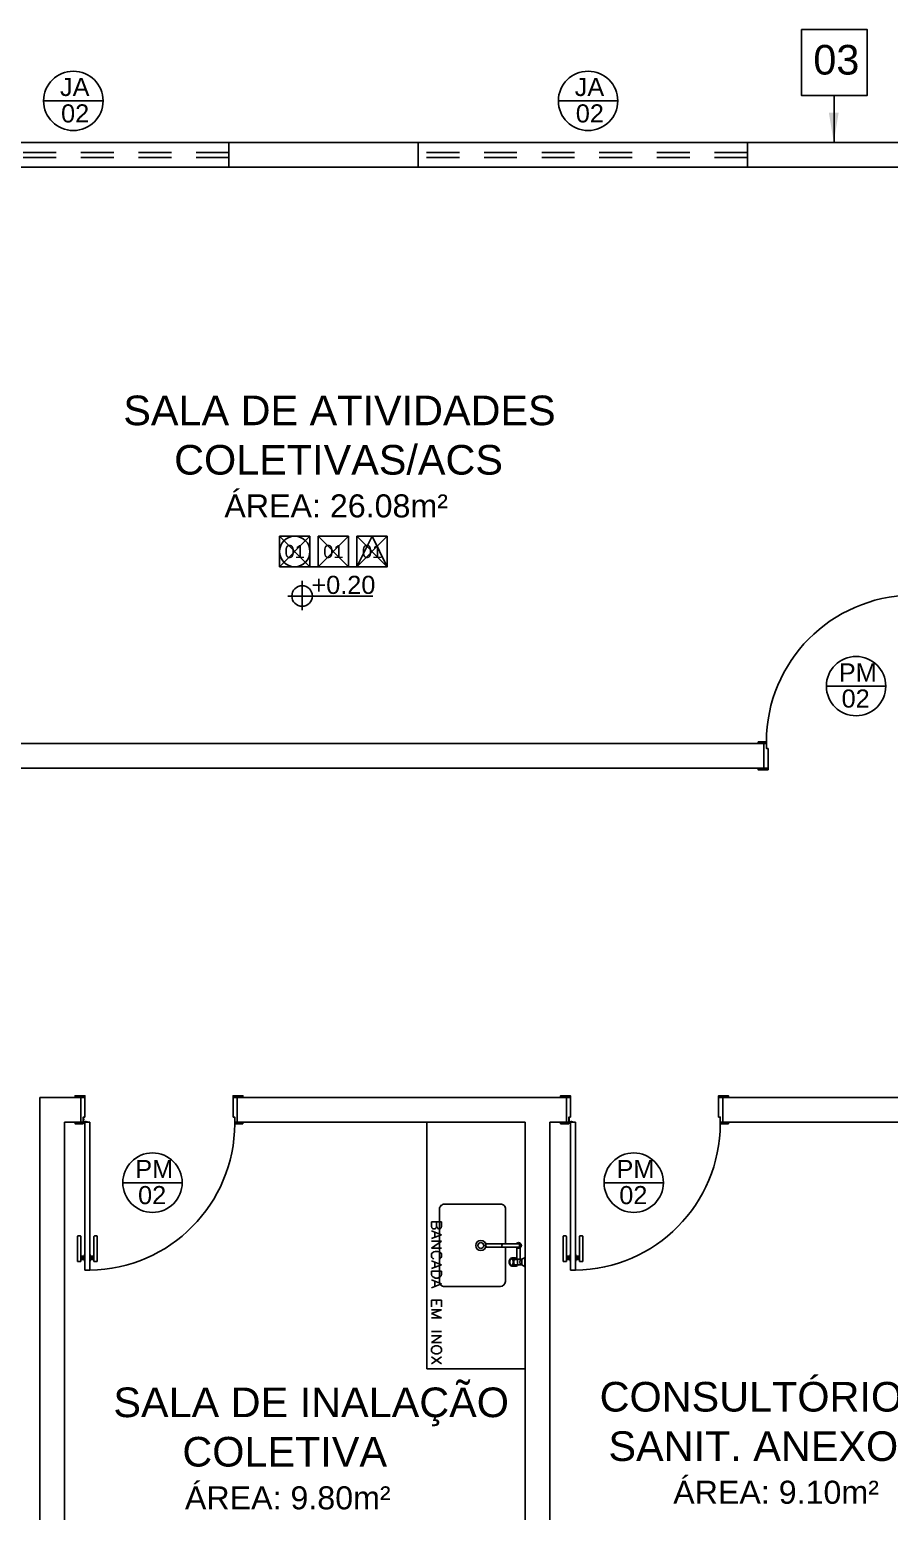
# Model space of a CAD drawing. Header units: millimetres. Extents: x 2125 to 3408, y 1171 to 1686.
# Drawn here: x 2909.74 to 2914.96, y 1473.12 to 1482.12 of the extents above; entities that cross this region are included whole.
import ezdxf
from ezdxf.enums import TextEntityAlignment as Align

# ---------------------------------------------------------------- set-up
doc = ezdxf.new("R2010")
doc.units = ezdxf.units.MM
doc.linetypes.add('CONTORNO_QUADRO_T', pattern=[0.35, 0.2, -0.15])
for name, color, linetype in [('APCOZ', 7, 'Continuous'), ('APCOZ-I', 251, 'Continuous'), ('at_Entity', 7, 'Continuous'), ('cotas', 7, 'Continuous'), ('ESQUADRIA', 3, 'Continuous'), ('ESQUADRIAS', 7, 'Continuous'), ('JANELA2', 1, 'Continuous'), ('LAYOUT', 7, 'Continuous'), ('Layout_Equipamentos', 7, 'Continuous'), ('PAREDE', 4, 'Continuous'), ('TEXTO01', 7, 'Continuous'), ('TEXTO02', 3, 'Continuous'), ('TEXTO03', 2, 'Continuous'), ('TEXTO_ESP_FORRO', 62, 'Continuous'), ('TEXTO_ESP_PAREDES', 10, 'Continuous'), ('TEXTO_ESP_PISO', 150, 'Continuous')]:
    doc.layers.add(name, color=color, linetype=linetype)
doc.styles.add('ARIAL', font='sanss___.ttf')
doc.styles.get("Standard").update_dxf_attribs({"font": 'arial.ttf'})
doc.styles.add('TEXTO1', font='swissko.ttf', dxfattribs={"width": 0.6, "height": 0.1})

# ---------------------------------------------------------------- blocks, each defined once
blk = doc.blocks.new('P90_02')
at = {"layer": 'ESQUADRIAS', "color": 3, "linetype": 'Continuous'}
for p, q in [((-0.02, 0.7698), (-0.02, 0.9215)), ((0, 0.9215), (0, 0.7698)), ((0.023, 0.88), (0.023, 0.92)), ((0.057, 0.88), (0.057, 0.92)), ((0.08, 0.9215), (0.08, 0.7698)), ((0.1, 0.7698), (0.1, 0.9215)), ((-0.0035, 0.7668), (-0.0175, 0.7668)), ((0.0835, 0.7668), (0.0975, 0.7668))]:
    blk.add_line(p, q, dxfattribs=at)
at = {"layer": 'ESQUADRIAS', "color": 3}
for p, q in [((0, 0.9215), (-0.02, 0.9215)), ((0, 0.91), (0.023, 0.91)), ((0.023, 0.92), (0.025, 0.92)), ((0.057, 0.92), (0.055, 0.92)), ((0.08, 0.91), (0.057, 0.91)), ((0.08, 0.9215), (0.1, 0.9215)), ((0, 0.9), (0.023, 0.9)), ((0, 0.89), (0.023, 0.89)), ((0.023, 0.88), (0.025, 0.88)), ((0.057, 0.88), (0.055, 0.88)), ((0.08, 0.9), (0.057, 0.9)), ((0.08, 0.89), (0.057, 0.89))]:
    blk.add_line(p, q, dxfattribs=at)
at = {"layer": 'ESQUADRIAS', "color": 2}
for p, q in [((0.025, 0.075), (0.025, 0.975)), ((0.025, 0.975), (0.055, 0.975)), ((0.055, 0.975), (0.055, 0.075)), ((0.055, 0.075), (0.025, 0.075))]:
    blk.add_line(p, q, dxfattribs=at)
at = {"layer": 'ESQUADRIAS'}
for p, q in [((0.0165, 0.0585), (0.0165, 0.0615)), ((0.0315, 0.0735), (0.0285, 0.0735))]:
    blk.add_line(p, q, dxfattribs=at)
at = {"layer": 'ESQUADRIAS', "color": 3}
for points in [[(0.015, 0.085), (-0.035, 0.085), (-0.035, 0.075), (0.015, 0.075)], [(0.985, 0.085), (0.935, 0.085), (0.935, 0.075), (0.985, 0.075)], [(0.025, -0.075), (0, -0.075), (-0.035, -0.075), (-0.035, -0.085), (0.025, -0.085)], [(0.985, -0.075), (0.925, -0.075), (0.925, -0.085), (0.985, -0.085)]]:
    blk.add_lwpolyline(points, close=True, dxfattribs=at)
at = {"layer": 'ESQUADRIAS', "color": 2}
for points in [[(0.025, 0.045), (0.015, 0.045), (0.015, 0.075), (0, 0.075), (0, -0.075), (0.025, -0.075)], [(0.925, 0.045), (0.935, 0.045), (0.935, 0.075), (0.95, 0.075), (0.95, -0.075), (0.925, -0.075)]]:
    blk.add_lwpolyline(points, close=True, dxfattribs=at)
at = {"layer": 'ESQUADRIAS', "color": 1}
for points in [[(0.016, 0.0705, -0.236068), (0.015, 0.0725), (0.015, 0.07), (0.015, 0.05), (0.016, 0.05)], [(0.0195, 0.074, 0.236068), (0.0175, 0.075), (0.02, 0.075), (0.04, 0.075), (0.04, 0.074)]]:
    blk.add_lwpolyline(points, format="xyb", close=True, dxfattribs=at)
at = {"layer": 'ESQUADRIAS'}
for points in [[(0.0173, 0.0625), (0.0165, 0.0615), (0.016, 0.0615)], [(0.0173, 0.0575), (0.0165, 0.0585), (0.016, 0.0585)], [(0.0173, 0.0596), (0.0175, 0.0596), (0.0175, 0.0575), (0.0173, 0.0575), (0.0173, 0.0625), (0.0175, 0.0625), (0.0175, 0.0604), (0.0173, 0.0604)], [(0.0275, 0.0727), (0.0285, 0.0735), (0.0285, 0.074)], [(0.0304, 0.0727), (0.0304, 0.0725), (0.0325, 0.0725), (0.0325, 0.0727), (0.0275, 0.0727), (0.0275, 0.0725), (0.0296, 0.0725), (0.0296, 0.0727)], [(0.0325, 0.0727), (0.0315, 0.0735), (0.0315, 0.074)]]:
    blk.add_lwpolyline(points, dxfattribs=at)
at = {"layer": 'ESQUADRIAS', "color": 1}
blk.add_circle((0.0175, 0.0725), 0.0025, dxfattribs=at)
at = {"layer": 'ESQUADRIAS'}
blk.add_arc((0.0429, 0.083), 0.8921, 0.12949, 89.22311, dxfattribs=at)
at = {"layer": 'ESQUADRIAS', "color": 3, "linetype": 'Continuous'}
for centre, start, end in [((-0.017, 0.7698), 180, 260.53768), ((-0.003, 0.7698), 260.53768, 360), ((0.083, 0.7698), 180, 279.46232), ((0.097, 0.7698), 279.46232, 0)]:
    blk.add_arc(centre, 0.003, start, end, dxfattribs=at)
blk = doc.blocks.new('new block17')
at = {"layer": 'APCOZ'}
for p, q in [((0.5441, 0.7589), (0.3731, 0.7589)), ((0.5441, 0.7389), (0.3731, 0.7389)), ((0.5481, 0.7348), (0.5481, 0.6701)), ((0.5681, 0.7348), (0.5681, 0.665)), ((0.5191, 0.6724), (0.5407, 0.6724)), ((0.5773, 0.665), (0.5681, 0.665)), ((0.5773, 0.665), (0.5989, 0.6758)), ((0.5191, 0.6224), (0.5407, 0.6224)), ((0.5773, 0.6298), (0.5532, 0.6298)), ((0.5773, 0.6298), (0.5989, 0.619))]:
    blk.add_line(p, q, dxfattribs=at)
at = {"layer": 'APCOZ', "linetype": 'Continuous'}
for points in [[(0.5186, 0.6724, 0), (0.5154, 0.6719, 0), (0.5124, 0.6705, 0), (0.5095, 0.6684, 0), (0.507, 0.6656, 0), (0.5049, 0.6623, 0), (0.5032, 0.6584, 0), (0.5021, 0.6541, 0), (0.5015, 0.6497, 0), (0.5015, 0.6451, 0), (0.5021, 0.6407, 0), (0.5032, 0.6364, 0), (0.5049, 0.6326, 0), (0.507, 0.6292, 0), (0.5095, 0.6264, 0), (0.5124, 0.6243, 0), (0.5154, 0.6229, 0), (0.5186, 0.6224, 0)], [(0.5481, 0.6701, 0), (0.5467, 0.6709, 0), (0.5452, 0.6716, 0), (0.5437, 0.672, 0), (0.5422, 0.6723, 0), (0.5407, 0.6724, 0)], [(0.5407, 0.6224, 0), (0.5434, 0.6227, 0), (0.5462, 0.6236, 0), (0.5487, 0.6252, 0), (0.5511, 0.6272, 0), (0.5532, 0.6298, 0)]]:
    blk.add_polyline3d(points, dxfattribs=at)
at = {"layer": 'APCOZ'}
for centre, radius, start, end in [((0.3681, 0.7489), 0.0112, 63.72082, 296.27918), ((0.5581, 0.7489), 0.0173, 125.4187, 144.58128), ((0.5581, 0.7489), 0.0173, 215.41872, 234.5813), ((0.5581, 0.7489), 0.0173, 54.5813, 125.4187), ((0.5581, 0.7489), 0.0173, 305.4187, 54.5813)]:
    blk.add_arc(centre, radius, start, end, dxfattribs=at)
at = {"layer": 'APCOZ-I'}
for p, q in [((0.3731, 0.7589), (0.3681, 0.7589)), ((0.3731, 0.7389), (0.3681, 0.7389)), ((0.5617, 0.7589), (0.5441, 0.7589)), ((0.5617, 0.7389), (0.5441, 0.7389)), ((0.5328, 0.6631), (0.5542, 0.6631)), ((0.5328, 0.6318), (0.5542, 0.6318)), ((0.5681, 0.665), (0.5532, 0.665)), ((0.5773, 0.6298), (0.5773, 0.665))]:
    blk.add_line(p, q, dxfattribs=at)
at = {"layer": 'APCOZ-I', "linetype": 'Continuous'}
for points in [[(0.5155, 0.6279, 0), (0.5176, 0.6283, 0), (0.5197, 0.6295, 0), (0.5216, 0.6314, 0), (0.5232, 0.634, 0), (0.5245, 0.6371, 0), (0.5255, 0.6406, 0), (0.526, 0.6445, 0), (0.5261, 0.6484, 0), (0.5258, 0.6523, 0), (0.5251, 0.656, 0), (0.5239, 0.6593, 0), (0.5224, 0.6622, 0), (0.5207, 0.6644, 0), (0.5187, 0.666, 0), (0.5165, 0.6668, 0), (0.5144, 0.6668, 0), (0.5123, 0.666, 0), (0.5103, 0.6644, 0), (0.5085, 0.6622, 0), (0.507, 0.6593, 0), (0.5059, 0.656, 0), (0.5051, 0.6523, 0), (0.5048, 0.6484, 0), (0.5049, 0.6445, 0), (0.5054, 0.6406, 0), (0.5064, 0.6371, 0), (0.5077, 0.634, 0), (0.5094, 0.6314, 0), (0.5113, 0.6295, 0), (0.5133, 0.6283, 0), (0.5155, 0.6279, 0)], [(0.5186, 0.6224, 0), (0.5217, 0.6227, 0), (0.5246, 0.6237, 0), (0.5274, 0.6254, 0), (0.53, 0.6278, 0), (0.5322, 0.6308, 0)], [(0.5322, 0.664, 0), (0.5301, 0.6669, 0), (0.5276, 0.6693, 0), (0.5249, 0.671, 0), (0.522, 0.6721, 0), (0.5191, 0.6724, 0)], [(0.5532, 0.665, 0), (0.5523, 0.6662, 0), (0.5513, 0.6673, 0), (0.5503, 0.6684, 0), (0.5492, 0.6693, 0), (0.5481, 0.6701, 0)], [(0.554, 0.6638, 0), (0.5538, 0.6641, 0), (0.5537, 0.6643, 0), (0.5535, 0.6645, 0), (0.5534, 0.6648, 0), (0.5532, 0.665, 0)], [(0.5532, 0.6298, 0), (0.5534, 0.63, 0), (0.5535, 0.6303, 0), (0.5537, 0.6305, 0), (0.5538, 0.6307, 0), (0.554, 0.631, 0)]]:
    blk.add_polyline3d(points, dxfattribs=at)
at = {"layer": 'APCOZ-I'}
for centre, radius, start, end in [((0.3681, 0.7489), 0.01, 90, 270), ((0.4346, 0.7489), 0.0233, 334.55551, 25.44449), ((0.5581, 0.7489), 0.0173, 234.5813, 305.4187), ((0.5581, 0.7489), 0.0126, 232.25181, 127.74819), ((0.5407, 0.7489), 0.0233, 334.55551, 25.44449), ((0.5624, 0.6474), 0.0335, 153.97489, 206.02511), ((0.5305, 0.663), 0.002, 333.97489, 32.15591), ((0.5305, 0.6318), 0.002, 327.84409, 26.02511), ((0.607, 0.6474), 0.0549, 164.31395, 195.68605), ((0.5523, 0.6628), 0.002, 344.31395, 31.56748), ((0.5523, 0.632), 0.002, 328.43251, 15.68606), ((0.6483, 0.6474), 0.0816, 167.53823, 192.46177), ((0.874, 0.6474), 0.2786, 174.37523, 185.62477)]:
    blk.add_arc(centre, radius, start, end, dxfattribs=at)
at = {"layer": 'at_Entity', "color": 0}
for p, q in [((0, 0), (0, 1.4982)), ((0.1079, 0.9988), (0.4486, 0.9988)), ((0.0783, 0.529), (0.0783, 0.9692)), ((0.4782, 0.7589), (0.4782, 0.9692)), ((0.0289, 0.8639), (0.0289, 0.8914)), ((0.0289, 0.8914), (0.0902, 0.8914)), ((0.031, 0.8555), (0.0289, 0.8639)), ((0.0289, 0.8364), (0.0902, 0.8131)), ((0.0902, 0.8131), (0.0289, 0.7899)), ((0.0352, 0.8512), (0.031, 0.8555)), ((0.0394, 0.8491), (0.0352, 0.8512)), ((0.05, 0.8491), (0.0394, 0.8491)), ((0.0542, 0.8512), (0.05, 0.8491)), ((0.05, 0.8279), (0.05, 0.7983)), ((0.0585, 0.8555), (0.0542, 0.8512)), ((0.0606, 0.8639), (0.0585, 0.8555)), ((0.0606, 0.8639), (0.0606, 0.8914)), ((0.0648, 0.8555), (0.0606, 0.8639)), ((0.0669, 0.8512), (0.0648, 0.8555)), ((0.0733, 0.8491), (0.0669, 0.8512)), ((0.0796, 0.8491), (0.0733, 0.8491)), ((0.0839, 0.8512), (0.0796, 0.8491)), ((0.0881, 0.8555), (0.0839, 0.8512)), ((0.0902, 0.8639), (0.0881, 0.8555)), ((0.0902, 0.8914), (0.0902, 0.8639)), ((0.0289, 0.775), (0.0902, 0.775)), ((0.0902, 0.775), (0.0289, 0.7327)), ((0.0289, 0.7327), (0.0902, 0.7327)), ((0.4782, 0.529), (0.4782, 0.7389)), ((0.031, 0.701), (0.0289, 0.6946)), ((0.0289, 0.6946), (0.0289, 0.6819)), ((0.0289, 0.6819), (0.031, 0.6756)), ((0.0289, 0.6544), (0.0902, 0.6311)), ((0.0902, 0.6311), (0.0289, 0.6079)), ((0.0373, 0.7052), (0.031, 0.701)), ((0.031, 0.6756), (0.0373, 0.6692)), ((0.0437, 0.7094), (0.0373, 0.7052)), ((0.0373, 0.6692), (0.0437, 0.6671)), ((0.0521, 0.7116), (0.0437, 0.7094)), ((0.05, 0.646), (0.05, 0.6163)), ((0.0669, 0.7116), (0.0521, 0.7116)), ((0.0754, 0.7094), (0.0669, 0.7116)), ((0.0818, 0.7052), (0.0754, 0.7094)), ((0.0754, 0.6671), (0.0818, 0.6692)), ((0.0881, 0.701), (0.0818, 0.7052)), ((0.0818, 0.6692), (0.0881, 0.6756)), ((0.0902, 0.6946), (0.0881, 0.701)), ((0.0881, 0.6756), (0.0902, 0.6819)), ((0.0902, 0.6819), (0.0902, 0.6946)), ((0.0289, 0.5931), (0.0902, 0.5931)), ((0.0289, 0.5719), (0.0289, 0.5931)), ((0.031, 0.5634), (0.0289, 0.5719)), ((0.0289, 0.5402), (0.0902, 0.5148)), ((0.0373, 0.5571), (0.031, 0.5634)), ((0.0437, 0.555), (0.0373, 0.5571)), ((0.0521, 0.5507), (0.0437, 0.555)), ((0.0669, 0.5507), (0.0521, 0.5507)), ((0.0754, 0.555), (0.0669, 0.5507)), ((0.0818, 0.5571), (0.0754, 0.555)), ((0.0881, 0.5634), (0.0818, 0.5571)), ((0.0902, 0.5719), (0.0881, 0.5634)), ((0.0902, 0.5931), (0.0902, 0.5719)), ((0.0902, 0.5148), (0.0289, 0.4915)), ((0.05, 0.5296), (0.05, 0.5)), ((0.1079, 0.4994), (0.4486, 0.4994)), ((0.0289, 0.4153), (0.0902, 0.4153)), ((0.0289, 0.4153), (0.0289, 0.3751)), ((0.0606, 0.4153), (0.0606, 0.3899)), ((0.0902, 0.4153), (0.0902, 0.3751)), ((0.0289, 0.3582), (0.0902, 0.3582)), ((0.0902, 0.3582), (0.0289, 0.3349)), ((0.0289, 0.3349), (0.0902, 0.3095)), ((0.0902, 0.3095), (0.0289, 0.3095)), ((0.0902, 0.2249), (0.0289, 0.2249)), ((0.0289, 0.1995), (0.0902, 0.1995)), ((0.0902, 0.1995), (0.0289, 0.1593)), ((0.0289, 0.1593), (0.0902, 0.1593)), ((0.031, 0.1254), (0.0289, 0.1191)), ((0.0289, 0.1191), (0.0289, 0.1085)), ((0.0289, 0.1085), (0.031, 0.1021)), ((0.0373, 0.1318), (0.031, 0.1254)), ((0.031, 0.1021), (0.0373, 0.0958)), ((0.0437, 0.1339), (0.0373, 0.1318)), ((0.0373, 0.0958), (0.0437, 0.0937)), ((0.0521, 0.1381), (0.0437, 0.1339)), ((0.0437, 0.0937), (0.0521, 0.0894)), ((0.0669, 0.1381), (0.0521, 0.1381)), ((0.0754, 0.1339), (0.0669, 0.1381)), ((0.0669, 0.0894), (0.0754, 0.0937)), ((0.0818, 0.1318), (0.0754, 0.1339)), ((0.0754, 0.0937), (0.0818, 0.0958)), ((0.0881, 0.1254), (0.0818, 0.1318)), ((0.0818, 0.0958), (0.0881, 0.1021)), ((0.0902, 0.1191), (0.0881, 0.1254)), ((0.0881, 0.1021), (0.0902, 0.1085)), ((0.0902, 0.1085), (0.0902, 0.1191)), ((0.5989, 0), (0, 0)), ((0.0902, 0.0725), (0.0289, 0.0302)), ((0.0902, 0.0302), (0.0289, 0.0725)), ((0.0521, 0.0894), (0.0669, 0.0894))]:
    blk.add_line(p, q, dxfattribs=at)
for centre, radius, start, end in [((0.1072, 0.9699), 0.0289, 88.51608, 181.48392), ((0.451, 0.9716), 0.0273, 354.97241, 95.02759), ((0.3291, 0.748), 0.0307, 90, 180), ((0.3291, 0.748), 0.0307, 180, 270), ((0.3291, 0.748), 0.018, 90, 180), ((0.3291, 0.748), 0.018, 180, 270), ((0.3291, 0.748), 0.0307, 360, 90), ((0.3291, 0.748), 0.018, 360, 90), ((0.3291, 0.748), 0.018, 270, 0), ((0.3291, 0.748), 0.0307, 270, 0), ((0.1072, 0.5283), 0.0289, 178.51591, 271.48409), ((0.4476, 0.5301), 0.0307, 270, 0)]:
    blk.add_arc(centre, radius, start, end, dxfattribs=at)
blk = doc.blocks.new('Esp_Pis_Par_For_Esc100')
at = {"layer": 'DEFPOINTS'}
for p, q in [((0, 0.37), (0.37, 0)), ((0.37, 0.37), (0, 0)), ((0.47, 0.37), (0.84, 0)), ((0.84, 0.37), (0.47, 0)), ((0.94, 0.37), (1.31, 0)), ((1.31, 0.37), (0.94, 0)), ((0.47, 0), (0.37, 0)), ((0.94, 0), (0.84, 0))]:
    blk.add_line(p, q, dxfattribs=at)
for points in [[(0.37, 0.37), (0.37, 0), (0, 0), (0, 0.37)], [(1.31, 0.37), (1.31, 0), (0.94, 0), (0.94, 0.37)]]:
    blk.add_lwpolyline(points, close=True, dxfattribs=at)
at = {"layer": 'TEXTO_ESP_FORRO'}
blk.add_lwpolyline([(0.94, 0), (1.125, 0.37), (1.31, 0)], close=True, dxfattribs=at)
at = {"layer": 'TEXTO_ESP_PAREDES'}
blk.add_lwpolyline([(0.84, 0.37), (0.84, 0), (0.47, 0), (0.47, 0.37)], close=True, dxfattribs=at)
at = {"layer": 'TEXTO_ESP_PISO'}
blk.add_circle((0.185, 0.185), 0.185, dxfattribs=at)
at = {"layer": 'TEXTO_ESP_FORRO', "color": 3, "linetype": 'ByBlock', "style": 'ARIAL', "text_generation_flag": 6}
blk.add_attdef('FOR', text='', height=0.16, rotation=180, dxfattribs=at).set_placement((1.125, 0.185), align=Align.MIDDLE_CENTER)
at = {"layer": 'TEXTO_ESP_PAREDES', "color": 3, "linetype": 'ByBlock', "ltscale": 0.0001, "style": 'ARIAL', "text_generation_flag": 6}
blk.add_attdef('PAR', text='', height=0.16, rotation=180, dxfattribs=at).set_placement((0.655, 0.185), align=Align.MIDDLE_CENTER)
at = {"layer": 'TEXTO_ESP_PISO', "color": 3, "linetype": 'ByBlock', "style": 'ARIAL', "text_generation_flag": 6}
blk.add_attdef('PIS', text='', height=0.16, rotation=180, dxfattribs=at).set_placement((0.185, 0.185), align=Align.MIDDLE_CENTER)
blk = doc.blocks.new('new block4')
at = {"layer": 'TEXTO01'}
h = blk.add_hatch(dxfattribs=at)
h.set_pattern_fill('ANGLE', color=256)
h.set_pattern_definition([(0, (-2260.456, -913.906), (0, 6.985), [5.08, -1.905]), (90, (-2260.456, -913.906), (-6.985, 4e-16), [5.08, -1.905])])
h.paths.add_polyline_path([(0, 0), (0, -0.0624, 0.414214), (0.0624, 0)])
h.paths.add_polyline_path([(0, 0), (0, 0.0624, 0.414214), (-0.0624, 0)])
for q in [(0, 0.093), (-0.0862, 0), (0.4292, 0), (0, -0.0852)]:
    blk.add_line((0, 0), q, dxfattribs=at)
blk.add_circle((0, 0), 0.0624, dxfattribs=at)

msp = doc.modelspace()

# ---------------------------------------------------------------- linework, layer by layer
msp.add_line((2914.6245, 1481.7176), (2914.6245, 1481.4357))
msp.add_lwpolyline([(2914.4245, 1482.1176), (2914.8245, 1482.1176), (2914.8245, 1481.7176), (2914.4245, 1481.7176)], close=True)
at = {"layer": 'ESQUADRIA', "linetype": 'CONTORNO_QUADRO_T'}
for p, q in [((2910.9467, 1481.3712), (2908.9467, 1481.3712)), ((2914.0967, 1481.3712), (2912.0967, 1481.3712)), ((2910.9467, 1481.3412), (2908.9467, 1481.3412)), ((2914.0967, 1481.3412), (2912.0967, 1481.3412))]:
    msp.add_line(p, q, dxfattribs=at)
at = {"layer": 'JANELA2'}
for p, q in [((2910.9467, 1481.2812), (2910.9467, 1481.4312)), ((2912.0967, 1481.2812), (2912.0967, 1481.4312)), ((2914.0967, 1481.2812), (2914.0967, 1481.4312))]:
    msp.add_line(p, q, dxfattribs=at)
at = {"layer": 'LAYOUT'}
msp.add_solid([(2914.6512, 1481.6135), (2914.6212, 1481.4335), (2914.5912, 1481.6135)], dxfattribs=at)
at = {"layer": 'PAREDE', "linetype": 'Continuous'}
for p, q in [((2937.6967, 1481.4312), (2907.6467, 1481.4312)), ((2915.2467, 1481.2812), (2907.7967, 1481.2812)), ((2914.1617, 1477.7812), (2907.7967, 1477.7812)), ((2914.1617, 1477.6312), (2907.7967, 1477.6312)), ((2909.7967, 1475.6312), (2909.7967, 1471.8312)), ((2910.0117, 1475.6312), (2909.7967, 1475.6312)), ((2912.9617, 1475.6312), (2910.9967, 1475.6312)), ((2917.3617, 1475.6312), (2913.9467, 1475.6312)), ((2909.9467, 1475.4812), (2909.9467, 1471.9812)), ((2910.0117, 1475.4812), (2909.9467, 1475.4812)), ((2912.7467, 1475.4812), (2910.9967, 1475.4812)), ((2912.7467, 1475.4812), (2912.7467, 1471.9812)), ((2912.8967, 1475.4812), (2912.8967, 1471.9812)), ((2912.9617, 1475.4812), (2912.8967, 1475.4812)), ((2915.4967, 1475.4812), (2913.9467, 1475.4812))]:
    msp.add_line(p, q, dxfattribs=at)
at = {"layer": 'TEXTO01'}
for p, q in [((2909.8208, 1481.6848), (2910.1816, 1481.6848)), ((2912.948, 1481.6848), (2913.3088, 1481.6848)), ((2914.5762, 1478.1295), (2914.937, 1478.1295)), ((2910.3018, 1475.1129), (2910.6625, 1475.1129)), ((2913.2254, 1475.1129), (2913.5861, 1475.1129))]:
    msp.add_line(p, q, dxfattribs=at)
for centre in [(2910.0012, 1481.6848), (2913.1284, 1481.6848), (2914.7566, 1478.1295), (2910.4821, 1475.1129), (2913.4058, 1475.1129)]:
    msp.add_circle(centre, 0.1804, dxfattribs=at)

# ---------------------------------------------------------------- block references
at = {"layer": 'ESQUADRIAS', "xscale": -1}
msp.add_blockref('P90_02', (2915.1467, 1477.7062), dxfattribs=at)
at = {"layer": 'ESQUADRIAS', "xscale": -1, "rotation": 180}
for p in [(2910.0467, 1475.5562), (2912.9967, 1475.5562)]:
    msp.add_blockref('P90_02', p, dxfattribs=at)
at = {"layer": 'Layout_Equipamentos'}
msp.add_blockref('new block17', (2912.1479, 1473.983), dxfattribs=at)
at = {"layer": 'TEXTO01'}
msp.add_blockref('new block4', (2911.3911, 1478.6768), dxfattribs=at)
at = {"layer": 'TEXTO02', "xscale": 0.5, "yscale": 0.5, "zscale": 0.5}
msp.add_blockref('Esp_Pis_Par_For_Esc100', (2911.2538, 1478.8549), dxfattribs=at).add_auto_attribs({'PIS': '01', 'PAR': '01', 'FOR': '01'})

# ---------------------------------------------------------------- texts
at = {"layer": 'cotas', "ltscale": 0.0001, "insert": (2911.3792, 1478.7996), "char_height": 0.11, "width": 0.503613, "attachment_point": 1, "style": 'TEXTO1'}
msp.add_mtext('\\pi0.06832;{\\fSansSerif|b0|i0|c2|p2;\\W1;+0.20}', dxfattribs=at)
at = {"layer": 'TEXTO01', "ltscale": 0.0001, "char_height": 0.11, "width": 0.330365, "attachment_point": 1, "style": 'TEXTO1'}
for s, insert in [('{\\fSansSerif|b0|i0|c2|p2;\\W1;JA}', (2909.9201, 1481.8243)), ('{\\fSansSerif|b0|i0|c2|p2;\\W1;JA}', (2913.0473, 1481.8243)), ('{\\fSansSerif|b0|i0|c2|p2;\\W1;02}', (2909.9268, 1481.6637)), ('{\\fSansSerif|b0|i0|c2|p2;\\W1;02}', (2913.054, 1481.6637)), ('{\\fSansSerif|b0|i0|c2|p2;\\W1;PM}', (2914.6518, 1478.2674)), ('{\\fSansSerif|b0|i0|c2|p2;\\W1;02}', (2914.6689, 1478.109)), ('{\\fSansSerif|b0|i0|c2|p2;\\W1;PM}', (2910.3774, 1475.2509)), ('{\\fSansSerif|b0|i0|c2|p2;\\W1;PM}', (2913.301, 1475.2509)), ('{\\fSansSerif|b0|i0|c2|p2;\\W1;02}', (2910.3945, 1475.0924)), ('{\\fSansSerif|b0|i0|c2|p2;\\W1;02}', (2913.3181, 1475.0924))]:
    msp.add_mtext(s, dxfattribs=dict(at, insert=insert))
at = {"layer": 'TEXTO02', "ltscale": 0.0001, "insert": (2914.497, 1482.0247), "char_height": 0.18, "attachment_point": 1}
msp.add_mtext('03', dxfattribs=at)
at = {"layer": 'TEXTO03', "ltscale": 0.0001, "char_height": 0.12, "attachment_point": 1, "style": 'TEXTO1'}
for s, insert, width in [('\\pi0.51813;{\\fSansSerif|b0|i0|c2|p2;\\H1.5x;\\W1;\\C2;SALA DE ATIVIDADES\\P\\pi0.82689;COLETIVAS/ACS\\P\\pi1.132;\\H0.77777x;\\C3;ÁREA: 26.08m²}', (2909.7867, 1479.8945), 3.592802), ('{\\fSansSerif|b0|i0|c2|p2;\\H1.5x;\\W1;\\C2;SALA DE INALAÇÃO\\P      COLETIVA\\P\\H0.77777x;\\C3;        ÁREA: 9.80m²}', (2910.2445, 1473.8685), 2.650696), ('\\pi0.73825;{\\fSansSerif|b0|i0|c2|p2;\\H1.5x;\\W1;\\C2;CONSULTÓRIO C/\\P\\pi0.79196;SANIT. ANEXO 01\\P\\pi1.1854;\\H0.77777x;\\C3;ÁREA: 9.10m²}', (2912.4604, 1473.9025), 3.592802)]:
    msp.add_mtext(s, dxfattribs=dict(at, insert=insert, width=width))

doc.saveas('drawing.dxf')
